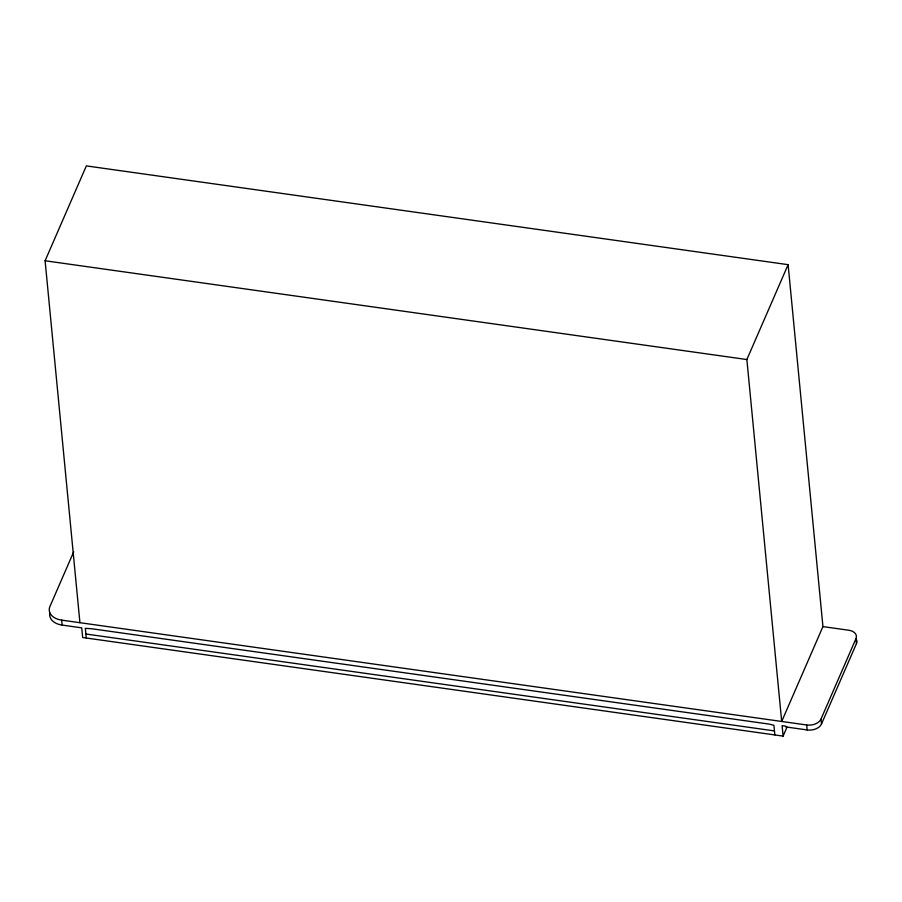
<?xml version="1.0" encoding="UTF-8"?>
<svg xmlns="http://www.w3.org/2000/svg" width="902" height="902" viewBox="0 0 902 902"><rect width="100%" height="100%" fill="white"/><g stroke="black" fill="none" stroke-linecap="round" stroke-linejoin="round"><path stroke-width="1.35" d="M79.928 622.696L45.1 260.768L86.344 165.9L788.111 264.669L822.94 626.608L781.696 721.465L746.867 359.537L788.111 264.669M73.705 551.798L49.926 606.505A17.397 11.455 -5.5 0 0 61.663 620.125L62.137 625.086L81.744 627.848L82.668 637.511L783.105 736.1L787.006 727.125M783.105 736.1L782.102 725.67L785.71 726.178L785.777 726.933L807.166 729.943A11.568 7.611 -5.5 0 0 821.496 724.002L821.012 719.041L855.987 638.605A10.677 7.024 -5.5 0 0 848.793 630.239L822.94 626.608M821.496 724.002L856.472 643.566A10.677 7.024 -5.5 0 0 856.607 639.913M45.1 260.768L746.867 359.537M61.663 620.125L806.692 724.982A11.568 7.611 -5.5 0 0 821.012 719.041M85.848 634.005L774.457 730.913M855.987 638.605L856.472 643.566M806.692 724.982L807.166 729.943M774.841 734.927L773.916 725.264L769.147 724.103L91.519 628.728L85.307 628.356L86.242 638.018M62.137 625.086A17.397 11.455 -5.5 0 1 49.903 612.954"/></g></svg>
